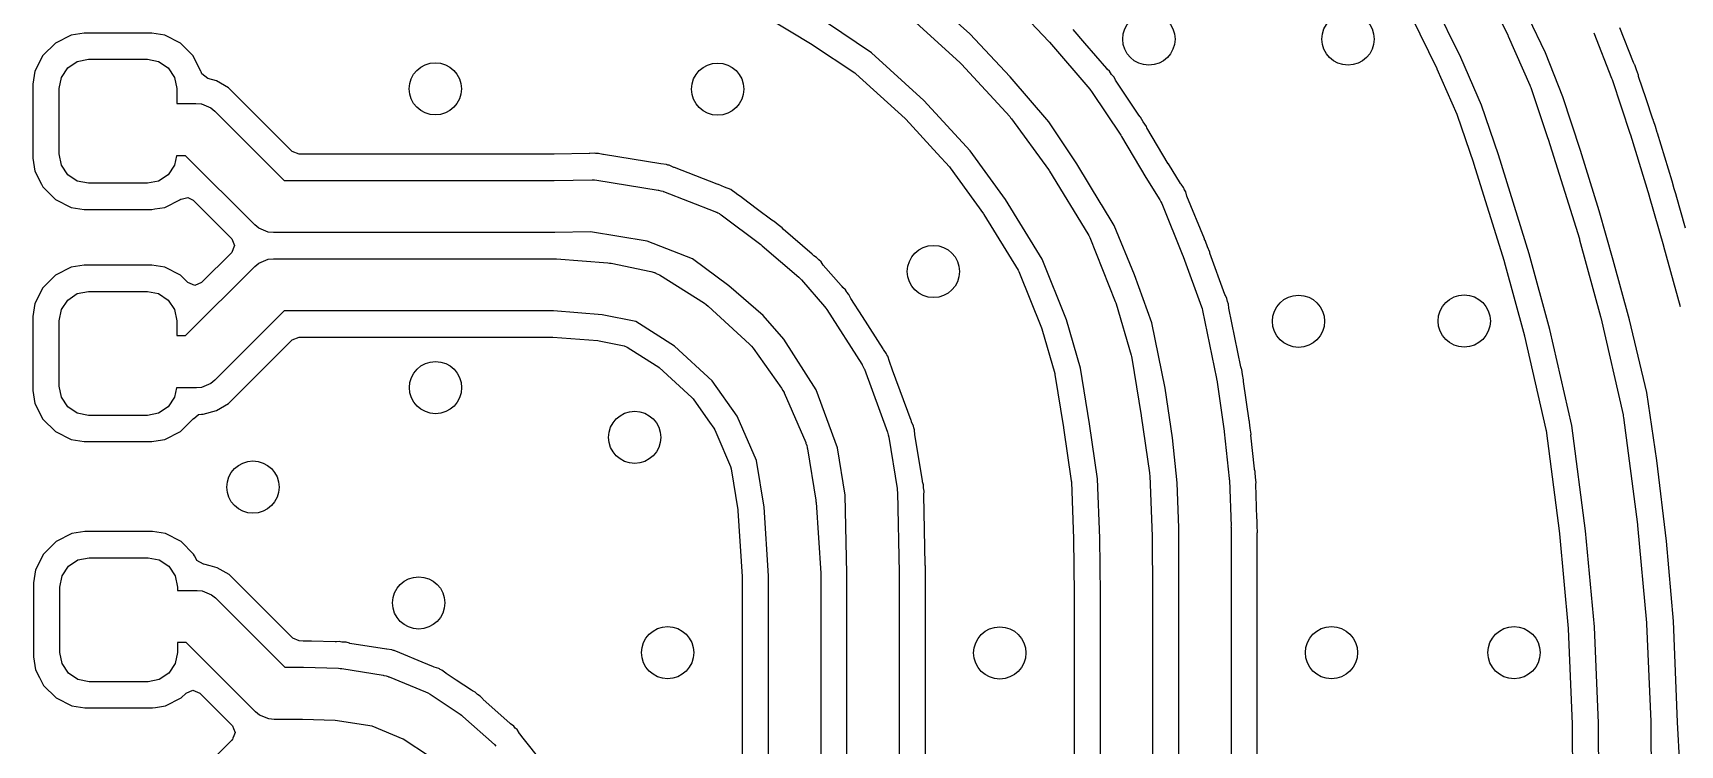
# Model space of a CAD drawing. Extents: x 2.36 to 5.14, y -5.39 to -2.61.
# Drawn here: x 2.8837 to 3.38, y -3.6278 to -3.4131 of the extents above; entities that cross this region are included whole.
import ezdxf

# ---------------------------------------------------------------- set-up
doc = ezdxf.new("R2010")
doc.units = 0
doc.header["$MEASUREMENT"] = 0
doc.layers.add('BLACK', color=7, linetype='CONTINUOUS')

msp = doc.modelspace()

# ---------------------------------------------------------------- linework, layer by layer
at = {"layer": 'BLACK', "linetype": 'CONTINUOUS'}
for p, q in [((3.31977, -3.39683), (3.32807, -3.41373)), ((3.166, -3.41334), (3.15157, -3.40045)), ((3.17724, -3.40231), (3.18974, -3.41561)), ((3.31386, -3.42052), (3.30573, -3.40398)), ((3.10435, -3.40798), (3.11846, -3.41656)), ((3.1465, -3.40697), (3.163, -3.42197)), ((3.29901, -3.40819), (3.30667, -3.42379)), ((3.33938, -3.41904), (3.33431, -3.40842)), ((2.89521, -3.41373), (2.89048, -3.41614)), ((2.89914, -3.41311), (2.89521, -3.41373)), ((2.89521, -3.41373), (2.89521, -3.41373)), ((2.91949, -3.41311), (2.89914, -3.41311)), ((2.89914, -3.41311), (2.89914, -3.41311)), ((2.92341, -3.41373), (2.91949, -3.41311)), ((2.91949, -3.41311), (2.91949, -3.41311)), ((2.92814, -3.41614), (2.92341, -3.41373)), ((2.92341, -3.41373), (2.92341, -3.41373)), ((3.13634, -3.41902), (3.12276, -3.40994)), ((3.17814, -3.42626), (3.166, -3.41334)), ((3.2006, -3.41614), (3.19708, -3.41203)), ((3.32807, -3.41373), (3.32813, -3.41389)), ((3.32813, -3.41389), (3.32821, -3.41403)), ((3.32821, -3.41403), (3.33471, -3.42883)), ((3.35393, -3.41301), (3.35933, -3.42671)), ((3.36595, -3.422), (3.36183, -3.41153)), ((2.89048, -3.41614), (2.88673, -3.41989)), ((2.93189, -3.41989), (2.92814, -3.41614)), ((2.92814, -3.41614), (2.92814, -3.41614)), ((3.11846, -3.41656), (3.11857, -3.41663)), ((3.11857, -3.41663), (3.13128, -3.42513)), ((3.15214, -3.43339), (3.13634, -3.41902)), ((3.18974, -3.41561), (3.18985, -3.41575)), ((3.18985, -3.41575), (3.18998, -3.41587)), ((3.18998, -3.41587), (3.20208, -3.42997)), ((3.20721, -3.42383), (3.2006, -3.41614)), ((3.3446, -3.43229), (3.33938, -3.41904)), ((2.88673, -3.41989), (2.88432, -3.42462)), ((2.89227, -3.42647), (2.89419, -3.42359)), ((2.89419, -3.42359), (2.89706, -3.42167)), ((2.89706, -3.42167), (2.90045, -3.421)), ((2.90045, -3.421), (2.91817, -3.421)), ((2.91817, -3.421), (2.92156, -3.42167)), ((2.92156, -3.42167), (2.92443, -3.42359)), ((2.92443, -3.42359), (2.92635, -3.42647)), ((2.9343, -3.42462), (2.93189, -3.41989)), ((3.163, -3.42197), (3.16324, -3.42224)), ((3.16324, -3.42224), (3.1635, -3.42248)), ((3.1635, -3.42248), (3.178, -3.43828)), ((3.2075, -3.42412), (3.20721, -3.42383)), ((3.20806, -3.42462), (3.2075, -3.42412)), ((3.30667, -3.42379), (3.30672, -3.4239)), ((3.30672, -3.4239), (3.31273, -3.43759)), ((3.32015, -3.43485), (3.31386, -3.42052)), ((3.36623, -3.42254), (3.36595, -3.422)), ((3.3663, -3.42264), (3.36623, -3.42254)), ((3.36682, -3.42421), (3.3663, -3.42264)), ((2.88432, -3.42462), (2.8837, -3.42854)), ((2.8837, -3.42854), (2.8837, -3.45086)), ((2.88432, -3.42462), (2.88432, -3.42462)), ((2.8916, -3.42986), (2.89227, -3.42647)), ((2.92635, -3.42647), (2.92703, -3.42986)), ((2.93437, -3.42483), (2.9343, -3.42462)), ((2.9343, -3.42462), (2.9343, -3.42462)), ((2.93441, -3.42482), (2.93437, -3.42483)), ((2.93463, -3.42544), (2.93441, -3.42482)), ((2.9364, -3.4268), (2.93463, -3.42544)), ((2.93904, -3.42751), (2.9364, -3.4268)), ((2.94263, -3.42958), (2.93904, -3.42751)), ((2.93904, -3.42751), (2.93904, -3.42751)), ((3.13128, -3.42513), (3.13162, -3.4254)), ((3.13162, -3.4254), (3.14647, -3.4389)), ((3.18981, -3.43987), (3.17814, -3.42626)), ((3.20807, -3.42463), (3.20806, -3.42462)), ((3.20869, -3.42556), (3.20807, -3.42463)), ((3.20942, -3.42641), (3.20869, -3.42556)), ((3.20984, -3.42728), (3.20942, -3.42641)), ((3.21692, -3.4379), (3.20984, -3.42728)), ((3.33471, -3.42883), (3.33482, -3.42916)), ((3.35933, -3.42671), (3.35938, -3.42692)), ((3.35938, -3.42692), (3.35947, -3.42711)), ((3.35947, -3.42711), (3.36497, -3.44361)), ((3.36743, -3.42575), (3.36682, -3.42421)), ((3.36748, -3.42618), (3.36743, -3.42575)), ((3.36973, -3.43291), (3.36748, -3.42618)), ((2.8916, -3.44954), (2.8916, -3.42986)), ((2.92703, -3.42986), (2.92703, -3.43433)), ((2.95287, -3.43982), (2.94263, -3.42958)), ((2.94263, -3.42958), (2.94263, -3.42958)), ((2.94263, -3.42958), (2.94263, -3.42958)), ((3.16609, -3.44859), (3.15214, -3.43339)), ((3.20208, -3.42997), (3.20235, -3.43036)), ((3.20235, -3.43036), (3.20265, -3.43073)), ((3.20265, -3.43073), (3.21145, -3.44393)), ((3.33482, -3.42916), (3.33496, -3.42948)), ((3.33496, -3.42948), (3.34016, -3.44488)), ((3.35, -3.44849), (3.3446, -3.43229)), ((3.37176, -3.43902), (3.36973, -3.43291)), ((2.92703, -3.43433), (2.9328, -3.43433)), ((2.9328, -3.43433), (2.93434, -3.43448)), ((2.93434, -3.43448), (2.93449, -3.43448)), ((2.93449, -3.43448), (2.93732, -3.43565)), ((2.93732, -3.43565), (2.93852, -3.43663)), ((2.93852, -3.43663), (2.9594, -3.45751)), ((3.14647, -3.4389), (3.14665, -3.43908)), ((3.178, -3.43828), (3.17827, -3.43864)), ((3.17827, -3.43864), (3.17857, -3.43898)), ((3.17857, -3.43898), (3.18967, -3.45428)), ((3.21731, -3.43837), (3.21692, -3.4379)), ((3.21738, -3.43844), (3.21731, -3.43837)), ((3.21824, -3.43988), (3.21738, -3.43844)), ((3.31273, -3.43759), (3.31282, -3.43783)), ((3.31282, -3.43783), (3.31769, -3.45224)), ((3.32521, -3.44983), (3.32015, -3.43485)), ((3.37191, -3.43934), (3.37176, -3.43902)), ((2.96182, -3.44877), (2.95287, -3.43982)), ((3.14665, -3.43908), (3.15612, -3.4494)), ((3.19824, -3.4525), (3.18981, -3.43987)), ((3.21145, -3.44393), (3.21154, -3.44411)), ((3.21917, -3.44128), (3.21824, -3.43988)), ((3.2193, -3.44166), (3.21917, -3.44128)), ((3.22577, -3.4525), (3.2193, -3.44166)), ((3.36497, -3.44361), (3.36499, -3.44371)), ((3.36499, -3.44371), (3.36503, -3.44381)), ((3.36503, -3.44381), (3.37063, -3.46221)), ((3.3719, -3.43935), (3.37191, -3.43934)), ((3.37198, -3.43952), (3.3719, -3.43935)), ((3.37252, -3.44131), (3.37198, -3.43952)), ((3.37198, -3.43952), (3.37198, -3.43952)), ((3.37311, -3.44308), (3.37252, -3.44131)), ((3.37313, -3.44329), (3.37311, -3.44308)), ((3.37753, -3.45775), (3.37313, -3.44329)), ((2.96388, -3.44962), (2.96182, -3.44877)), ((3.17674, -3.46327), (3.16609, -3.44859)), ((3.21154, -3.44411), (3.21166, -3.44426)), ((3.21166, -3.44426), (3.21903, -3.45661)), ((3.34016, -3.44488), (3.34018, -3.44497)), ((3.34018, -3.44497), (3.34022, -3.44505)), ((3.34022, -3.44505), (3.34962, -3.47515)), ((3.35555, -3.46674), (3.35, -3.44849)), ((2.8837, -3.45086), (2.88432, -3.45478)), ((2.89227, -3.45293), (2.8916, -3.44954)), ((2.89419, -3.45581), (2.89227, -3.45293)), ((2.92635, -3.45293), (2.92443, -3.45581)), ((2.92692, -3.45007), (2.92635, -3.45293)), ((2.92969, -3.45007), (2.92692, -3.45007)), ((2.95057, -3.47096), (2.92969, -3.45007)), ((3.04065, -3.44962), (2.96388, -3.44962)), ((3.04069, -3.44962), (3.04065, -3.44962)), ((3.05125, -3.44945), (3.04069, -3.44962)), ((3.0515, -3.44943), (3.05125, -3.44945)), ((3.05277, -3.4493), (3.0515, -3.44943)), ((3.05319, -3.44937), (3.05277, -3.4493)), ((3.05277, -3.4493), (3.05277, -3.4493)), ((3.0537, -3.44941), (3.05319, -3.44937)), ((3.05412, -3.4494), (3.0537, -3.44941)), ((3.05536, -3.44971), (3.05412, -3.4494)), ((3.0556, -3.44976), (3.05536, -3.44971)), ((3.07283, -3.45256), (3.0556, -3.44976)), ((3.07291, -3.45257), (3.07283, -3.45256)), ((3.07283, -3.45256), (3.07283, -3.45256)), ((3.07456, -3.45275), (3.07291, -3.45257)), ((3.07495, -3.4529), (3.07456, -3.45275)), ((3.07525, -3.45295), (3.07495, -3.4529)), ((3.07537, -3.45297), (3.07525, -3.45295)), ((3.07525, -3.45295), (3.07525, -3.45295)), ((3.07681, -3.45362), (3.07537, -3.45297)), ((3.07537, -3.45297), (3.07537, -3.45297)), ((3.07696, -3.45368), (3.07681, -3.45362)), ((3.08989, -3.45868), (3.07696, -3.45368)), ((3.15612, -3.4494), (3.15986, -3.45347)), ((3.15986, -3.45347), (3.16007, -3.45373)), ((3.16007, -3.45373), (3.17011, -3.46756)), ((3.20554, -3.46474), (3.19824, -3.4525)), ((3.22579, -3.45253), (3.22577, -3.4525)), ((3.22945, -3.45845), (3.22579, -3.45253)), ((3.31769, -3.45224), (3.31771, -3.45231)), ((3.31771, -3.45231), (3.32695, -3.48188)), ((3.33454, -3.47971), (3.32521, -3.44983)), ((2.88432, -3.45478), (2.88432, -3.45478)), ((2.88432, -3.45478), (2.88631, -3.45868)), ((2.88631, -3.45868), (2.88673, -3.45951)), ((2.89706, -3.45773), (2.89419, -3.45581)), ((2.90045, -3.4584), (2.89706, -3.45773)), ((2.91817, -3.4584), (2.90045, -3.4584)), ((2.92156, -3.45773), (2.91817, -3.4584)), ((2.92443, -3.45581), (2.92156, -3.45773)), ((2.9594, -3.45751), (3.04074, -3.45751)), ((3.04074, -3.45751), (3.05217, -3.45733)), ((3.05217, -3.45733), (3.05287, -3.45738)), ((3.05287, -3.45738), (3.05356, -3.45743)), ((3.05356, -3.45743), (3.07206, -3.46043)), ((3.09015, -3.45878), (3.08989, -3.45868)), ((3.09025, -3.45879), (3.09015, -3.45878)), ((3.09208, -3.45953), (3.09025, -3.45879)), ((3.18967, -3.45428), (3.18983, -3.45454)), ((3.18983, -3.45454), (3.19002, -3.45479)), ((3.19002, -3.45479), (3.20152, -3.47359)), ((3.21903, -3.45661), (3.2232, -3.46336)), ((3.2296, -3.45868), (3.22945, -3.45845)), ((3.23032, -3.45963), (3.2296, -3.45868)), ((3.37764, -3.45807), (3.37753, -3.45775)), ((3.37767, -3.45813), (3.37764, -3.45807)), ((3.37822, -3.46002), (3.37767, -3.45813)), ((3.37767, -3.45813), (3.37767, -3.45813)), ((2.88673, -3.45951), (2.89048, -3.46326)), ((2.89048, -3.46326), (2.89521, -3.46567)), ((2.92341, -3.46567), (2.92814, -3.46326)), ((2.92814, -3.46326), (2.9282, -3.46322)), ((2.92814, -3.46326), (2.92814, -3.46326)), ((2.9282, -3.46322), (2.92824, -3.46321)), ((2.92824, -3.46321), (2.92834, -3.46316)), ((2.92834, -3.46316), (2.92836, -3.46318)), ((2.92836, -3.46318), (2.93036, -3.4627)), ((2.93036, -3.4627), (2.93197, -3.46352)), ((2.93197, -3.46352), (2.94342, -3.47497)), ((3.07206, -3.46043), (3.07212, -3.46044)), ((3.07212, -3.46044), (3.07216, -3.46044)), ((3.07216, -3.46044), (3.07285, -3.46064)), ((3.07285, -3.46064), (3.07355, -3.46082)), ((3.07355, -3.46082), (3.07358, -3.46084)), ((3.07358, -3.46084), (3.07364, -3.46086)), ((3.07364, -3.46086), (3.08914, -3.46686)), ((3.0921, -3.45954), (3.09208, -3.45953)), ((3.09393, -3.46024), (3.0921, -3.45954)), ((3.0921, -3.45954), (3.0921, -3.45954)), ((3.09396, -3.46026), (3.09393, -3.46024)), ((3.09397, -3.46027), (3.09396, -3.46026)), ((3.094, -3.46028), (3.09397, -3.46027)), ((3.09403, -3.4603), (3.094, -3.46028)), ((3.09406, -3.46032), (3.09403, -3.4603)), ((3.09407, -3.46032), (3.09406, -3.46032)), ((3.0941, -3.46034), (3.09407, -3.46032)), ((3.09561, -3.46148), (3.0941, -3.46034)), ((3.09568, -3.46153), (3.09561, -3.46148)), ((3.09728, -3.46269), (3.09568, -3.46153)), ((3.09734, -3.46277), (3.09728, -3.46269)), ((3.10204, -3.46629), (3.09734, -3.46277)), ((3.18773, -3.48124), (3.17674, -3.46327)), ((3.2232, -3.46336), (3.22349, -3.46395)), ((3.23051, -3.46011), (3.23032, -3.45963)), ((3.23032, -3.45963), (3.23032, -3.45963)), ((3.2306, -3.46032), (3.23051, -3.46011)), ((3.23061, -3.46033), (3.2306, -3.46032)), ((3.23101, -3.46098), (3.23061, -3.46033)), ((3.23139, -3.46225), (3.23101, -3.46098)), ((3.23664, -3.47514), (3.23139, -3.46225)), ((3.37063, -3.46221), (3.37064, -3.46226)), ((3.37064, -3.46226), (3.37067, -3.46232)), ((3.37067, -3.46232), (3.37497, -3.47722)), ((3.37879, -3.46189), (3.37822, -3.46002)), ((3.37879, -3.46201), (3.37879, -3.46189)), ((3.38164, -3.47188), (3.37879, -3.46201)), ((2.89521, -3.46567), (2.89914, -3.46629)), ((2.89914, -3.46629), (2.89914, -3.46629)), ((2.89914, -3.46629), (2.91949, -3.46629)), ((2.91949, -3.46629), (2.92047, -3.46614)), ((2.92047, -3.46614), (2.92341, -3.46567)), ((3.08914, -3.46686), (3.08954, -3.46706)), ((3.08954, -3.46706), (3.0897, -3.4671)), ((3.0897, -3.4671), (3.0901, -3.46734)), ((3.0901, -3.46734), (3.09052, -3.46755)), ((3.09052, -3.46755), (3.09064, -3.46767)), ((3.09064, -3.46767), (3.09102, -3.4679)), ((3.09102, -3.4679), (3.10302, -3.4769)), ((3.10631, -3.4695), (3.10204, -3.46629)), ((3.17011, -3.46756), (3.17023, -3.46776)), ((3.17023, -3.46776), (3.18052, -3.48458)), ((3.20557, -3.46478), (3.20554, -3.46474)), ((3.2056, -3.46484), (3.20557, -3.46478)), ((3.20946, -3.47108), (3.2056, -3.46484)), ((3.22349, -3.46395), (3.22379, -3.46453)), ((3.22379, -3.46453), (3.23019, -3.48023)), ((3.35982, -3.48153), (3.35555, -3.46674)), ((2.95176, -3.47194), (2.95057, -3.47096)), ((2.9546, -3.47311), (2.95176, -3.47194)), ((2.95614, -3.47326), (2.9546, -3.47311)), ((3.0408, -3.47326), (2.95614, -3.47326)), ((3.04086, -3.47326), (3.0408, -3.47326)), ((3.04093, -3.47326), (3.04086, -3.47326)), ((3.05173, -3.47308), (3.04093, -3.47326)), ((3.06873, -3.47584), (3.05173, -3.47308)), ((3.10679, -3.46979), (3.10631, -3.4695)), ((3.10704, -3.46991), (3.10679, -3.46979)), ((3.10819, -3.47091), (3.10704, -3.46991)), ((3.10942, -3.47183), (3.10819, -3.47091)), ((3.10976, -3.47226), (3.10942, -3.47183)), ((3.11846, -3.47978), (3.10976, -3.47226)), ((3.20152, -3.47359), (3.20181, -3.47419)), ((3.21555, -3.48603), (3.20946, -3.47108)), ((2.94342, -3.47497), (2.94342, -3.47497)), ((2.94342, -3.47497), (2.94359, -3.47514)), ((2.94359, -3.47514), (2.944, -3.47614)), ((2.94403, -3.47821), (2.94359, -3.47926)), ((2.944, -3.47614), (2.94444, -3.4772)), ((2.94444, -3.4772), (2.94403, -3.47821)), ((2.94444, -3.4772), (2.94444, -3.4772)), ((2.94444, -3.4772), (2.94444, -3.4772)), ((3.08244, -3.48115), (3.06873, -3.47584)), ((3.10302, -3.4769), (3.10322, -3.47708)), ((3.10322, -3.47708), (3.10345, -3.47724)), ((3.10345, -3.47724), (3.11445, -3.48674)), ((3.20181, -3.47419), (3.20211, -3.47478)), ((3.20211, -3.47478), (3.20981, -3.49408)), ((3.23671, -3.4753), (3.23664, -3.47514)), ((3.23694, -3.47572), (3.23671, -3.4753)), ((3.23701, -3.47585), (3.23694, -3.47572)), ((3.23761, -3.47752), (3.23701, -3.47585)), ((3.23701, -3.47585), (3.23701, -3.47585)), ((3.23828, -3.47917), (3.23761, -3.47752)), ((3.34962, -3.47515), (3.34965, -3.47529)), ((3.34965, -3.47529), (3.3497, -3.47543)), ((3.3497, -3.47543), (3.356, -3.49853)), ((3.37497, -3.47722), (3.37497, -3.47727)), ((3.37497, -3.47727), (3.37499, -3.47731)), ((3.37499, -3.47731), (3.37999, -3.49551)), ((2.89914, -3.48311), (2.89521, -3.48373)), ((2.91949, -3.48311), (2.89914, -3.48311)), ((2.89914, -3.48311), (2.89914, -3.48311)), ((2.92341, -3.48373), (2.91949, -3.48311)), ((2.91949, -3.48311), (2.91949, -3.48311)), ((2.92969, -3.50433), (2.95057, -3.48344)), ((2.94352, -3.47933), (2.93449, -3.48836)), ((2.94359, -3.47926), (2.94352, -3.47933)), ((2.95057, -3.48344), (2.95176, -3.48246)), ((2.95176, -3.48246), (2.9546, -3.48129)), ((2.9546, -3.48129), (2.95614, -3.48114)), ((2.95614, -3.48114), (3.0408, -3.48114)), ((3.0408, -3.48114), (3.0411, -3.48117)), ((3.0411, -3.48117), (3.0414, -3.48116)), ((3.0414, -3.48116), (3.0569, -3.48235)), ((3.0569, -3.48235), (3.0574, -3.48244)), ((3.0574, -3.48244), (3.05791, -3.48249)), ((3.05791, -3.48249), (3.06991, -3.48499)), ((3.09336, -3.48934), (3.08244, -3.48115)), ((3.11874, -3.48002), (3.11846, -3.47978)), ((3.11902, -3.48024), (3.11874, -3.48002)), ((3.1198, -3.48075), (3.11902, -3.48024)), ((3.12044, -3.48149), (3.1198, -3.48075)), ((3.12118, -3.48212), (3.12044, -3.48149)), ((3.1218, -3.48304), (3.12118, -3.48212)), ((3.12722, -3.48924), (3.1218, -3.48304)), ((3.19505, -3.49957), (3.18773, -3.48124)), ((3.23019, -3.48023), (3.23023, -3.48037)), ((3.23023, -3.48037), (3.2303, -3.48051)), ((3.2303, -3.48051), (3.2358, -3.49561)), ((3.23832, -3.47947), (3.23828, -3.47917)), ((3.24285, -3.4919), (3.23832, -3.47947)), ((3.32695, -3.48188), (3.32698, -3.48198)), ((3.32698, -3.48198), (3.33308, -3.50437)), ((3.34076, -3.50251), (3.33454, -3.47971)), ((3.36477, -3.49955), (3.35982, -3.48153)), ((2.89048, -3.48614), (2.88673, -3.48989)), ((2.89521, -3.48373), (2.89048, -3.48614)), ((2.89521, -3.48373), (2.89521, -3.48373)), ((2.92814, -3.48614), (2.92341, -3.48373)), ((2.92341, -3.48373), (2.92341, -3.48373)), ((2.92934, -3.48734), (2.92814, -3.48614)), ((2.92814, -3.48614), (2.92814, -3.48614)), ((2.93037, -3.48836), (2.92934, -3.48734)), ((2.93243, -3.48922), (2.93037, -3.48836)), ((2.93449, -3.48836), (2.93243, -3.48922)), ((3.06991, -3.48499), (3.07095, -3.48532)), ((3.07095, -3.48532), (3.07111, -3.48535)), ((3.07111, -3.48535), (3.07124, -3.48541)), ((3.07124, -3.48541), (3.07138, -3.48545)), ((3.07138, -3.48545), (3.07152, -3.48555)), ((3.07152, -3.48555), (3.0725, -3.48604)), ((3.0725, -3.48604), (3.086, -3.49454)), ((3.11445, -3.48674), (3.11483, -3.48714)), ((3.11483, -3.48714), (3.11523, -3.48751)), ((3.11523, -3.48751), (3.12223, -3.49551)), ((3.18052, -3.48458), (3.18074, -3.48502)), ((3.18074, -3.48502), (3.18752, -3.50202)), ((3.2208, -3.50045), (3.21555, -3.48603)), ((2.88673, -3.48989), (2.88432, -3.49462)), ((2.89227, -3.49647), (2.89419, -3.49359)), ((2.89419, -3.49359), (2.89706, -3.49167)), ((2.89706, -3.49167), (2.90045, -3.491)), ((2.90045, -3.491), (2.91817, -3.491)), ((2.91817, -3.491), (2.92156, -3.49167)), ((2.92156, -3.49167), (2.92443, -3.49359)), ((2.92443, -3.49359), (2.92635, -3.49647)), ((3.10374, -3.4983), (3.09336, -3.48934)), ((3.12749, -3.48954), (3.12722, -3.48924)), ((3.12771, -3.48977), (3.12749, -3.48954)), ((3.12849, -3.49048), (3.12771, -3.48977)), ((3.12884, -3.49103), (3.12849, -3.49048)), ((3.12849, -3.49048), (3.12849, -3.49048)), ((3.12896, -3.49122), (3.12884, -3.49103)), ((3.12953, -3.49188), (3.12896, -3.49122)), ((3.13007, -3.49296), (3.12953, -3.49188)), ((3.13015, -3.4931), (3.13007, -3.49296)), ((3.13361, -3.49854), (3.13015, -3.4931)), ((3.24298, -3.4922), (3.24285, -3.4919)), ((3.24343, -3.4931), (3.24298, -3.4922)), ((3.24361, -3.494), (3.24343, -3.4931)), ((3.24343, -3.4931), (3.24343, -3.4931)), ((3.24343, -3.4931), (3.24343, -3.4931)), ((2.88432, -3.49462), (2.8837, -3.49854)), ((2.8837, -3.49854), (2.8837, -3.52086)), ((2.88432, -3.49462), (2.88432, -3.49462)), ((2.8916, -3.49986), (2.89227, -3.49647)), ((2.92635, -3.49647), (2.92703, -3.49986)), ((2.9594, -3.49689), (2.93852, -3.51777)), ((3.0405, -3.49689), (2.9594, -3.49689)), ((3.05519, -3.49801), (3.0405, -3.49689)), ((3.06531, -3.50012), (3.05519, -3.49801)), ((3.086, -3.49454), (3.08656, -3.49498)), ((3.08656, -3.49498), (3.08713, -3.49541)), ((3.08713, -3.49541), (3.09963, -3.50691)), ((3.10998, -3.50543), (3.10374, -3.4983)), ((3.12223, -3.49551), (3.12257, -3.496)), ((3.12257, -3.496), (3.12294, -3.49647)), ((3.12294, -3.49647), (3.13344, -3.51297)), ((3.13986, -3.50836), (3.13361, -3.49854)), ((3.20981, -3.49408), (3.20992, -3.49444)), ((3.20992, -3.49444), (3.21006, -3.49479)), ((3.21006, -3.49479), (3.21456, -3.51019)), ((3.2358, -3.49561), (3.23594, -3.49617)), ((3.23594, -3.49617), (3.23611, -3.49672)), ((3.23611, -3.49672), (3.24031, -3.51722)), ((3.24393, -3.49485), (3.24361, -3.494)), ((3.24403, -3.49602), (3.24393, -3.49485)), ((3.24767, -3.51378), (3.24403, -3.49602)), ((3.356, -3.49853), (3.35602, -3.49869)), ((2.8916, -3.51954), (2.8916, -3.49986)), ((2.92703, -3.49986), (2.92703, -3.50433)), ((3.077, -3.50748), (3.06531, -3.50012)), ((3.18752, -3.50202), (3.18762, -3.50228)), ((3.18762, -3.50228), (3.19154, -3.51571)), ((3.19931, -3.51414), (3.19505, -3.49957)), ((3.22484, -3.52015), (3.2208, -3.50045)), ((3.34734, -3.53139), (3.34076, -3.50251)), ((3.35602, -3.49869), (3.35608, -3.49885)), ((3.35608, -3.49885), (3.36278, -3.52825)), ((3.36996, -3.52149), (3.36477, -3.49955)), ((2.92703, -3.50433), (2.92969, -3.50433)), ((2.94263, -3.52482), (2.96182, -3.50563)), ((2.96182, -3.50563), (2.96388, -3.50478)), ((2.96388, -3.50478), (3.04008, -3.50478)), ((3.04008, -3.50478), (3.04031, -3.50479)), ((3.04031, -3.50479), (3.05389, -3.50583)), ((3.05389, -3.50583), (3.05426, -3.50588)), ((3.05426, -3.50588), (3.06179, -3.50745)), ((3.06179, -3.50745), (3.06275, -3.50784)), ((3.06275, -3.50784), (3.07149, -3.51334)), ((3.08836, -3.51793), (3.077, -3.50748)), ((3.09963, -3.50691), (3.09968, -3.50696)), ((3.09968, -3.50696), (3.09971, -3.50698)), ((3.09971, -3.50698), (3.10018, -3.50752)), ((3.10018, -3.50752), (3.10066, -3.50806)), ((3.10066, -3.50806), (3.10067, -3.50809)), ((3.10067, -3.50809), (3.10073, -3.50815)), ((3.10073, -3.50815), (3.10923, -3.52015)), ((3.1197, -3.52071), (3.10998, -3.50543)), ((3.13994, -3.50847), (3.13986, -3.50836)), ((3.14088, -3.5098), (3.13994, -3.50847)), ((3.33308, -3.50437), (3.33311, -3.50449)), ((3.33311, -3.50449), (3.33953, -3.53264)), ((3.07149, -3.51334), (3.07196, -3.51364)), ((3.13344, -3.51297), (3.13349, -3.51306)), ((3.13349, -3.51306), (3.13352, -3.51309)), ((3.13352, -3.51309), (3.13382, -3.51372)), ((3.1409, -3.50987), (3.14088, -3.5098)), ((3.14101, -3.51016), (3.1409, -3.50987)), ((3.14122, -3.51049), (3.14101, -3.51016)), ((3.14173, -3.5121), (3.14122, -3.51049)), ((3.14175, -3.51217), (3.14173, -3.5121)), ((3.1427, -3.51476), (3.14175, -3.51217)), ((3.21456, -3.51019), (3.21465, -3.51067)), ((3.21465, -3.51067), (3.21477, -3.51114)), ((3.21477, -3.51114), (3.21757, -3.52844)), ((2.93852, -3.51777), (2.93732, -3.51875)), ((3.07196, -3.51364), (3.07238, -3.51396)), ((3.07238, -3.51396), (3.08217, -3.52297)), ((3.0959, -3.52858), (3.08836, -3.51793)), ((3.13382, -3.51372), (3.13414, -3.51435)), ((3.13414, -3.51435), (3.13415, -3.51439)), ((3.13415, -3.51439), (3.13419, -3.51448)), ((3.13419, -3.51448), (3.14119, -3.53348)), ((3.14827, -3.52987), (3.1427, -3.51476)), ((3.19154, -3.51571), (3.19162, -3.51606)), ((3.19162, -3.51606), (3.19421, -3.53208)), ((3.20202, -3.5309), (3.19931, -3.51414)), ((3.24031, -3.51722), (3.24034, -3.51746)), ((3.24034, -3.51746), (3.24039, -3.51769)), ((3.24039, -3.51769), (3.24259, -3.53309)), ((3.24784, -3.51434), (3.24767, -3.51378)), ((3.24792, -3.51452), (3.24784, -3.51434)), ((3.24814, -3.5161), (3.24792, -3.51452)), ((3.24846, -3.51767), (3.24814, -3.5161)), ((3.24843, -3.51815), (3.24846, -3.51767)), ((3.25011, -3.52987), (3.24843, -3.51815)), ((2.8837, -3.52086), (2.88432, -3.52478)), ((2.89227, -3.52293), (2.8916, -3.51954)), ((2.89419, -3.52581), (2.89227, -3.52293)), ((2.92635, -3.52293), (2.92443, -3.52581)), ((2.92692, -3.52007), (2.92635, -3.52293)), ((2.93295, -3.52007), (2.92692, -3.52007)), ((2.93449, -3.51992), (2.93295, -3.52007)), ((2.93732, -3.51875), (2.93449, -3.51992)), ((3.08217, -3.52297), (3.08258, -3.52343)), ((3.10923, -3.52015), (3.10925, -3.5202)), ((3.10925, -3.5202), (3.10928, -3.52022)), ((3.10928, -3.52022), (3.10963, -3.52086)), ((3.10963, -3.52086), (3.10999, -3.52149)), ((3.10999, -3.52149), (3.11, -3.52152)), ((3.11, -3.52152), (3.11002, -3.52157)), ((3.11002, -3.52157), (3.11652, -3.53657)), ((3.12615, -3.53821), (3.1197, -3.52071)), ((3.22699, -3.53518), (3.22484, -3.52015)), ((3.37299, -3.54194), (3.36996, -3.52149)), ((2.88432, -3.52478), (2.88432, -3.52478)), ((2.88432, -3.52478), (2.88673, -3.52951)), ((2.89706, -3.52773), (2.89419, -3.52581)), ((2.90045, -3.5284), (2.89706, -3.52773)), ((2.92156, -3.52773), (2.91817, -3.5284)), ((2.92443, -3.52581), (2.92156, -3.52773)), ((2.93209, -3.52937), (2.93356, -3.52811)), ((2.93356, -3.52811), (2.93446, -3.52797)), ((2.93446, -3.52797), (2.93503, -3.52797)), ((2.93503, -3.52797), (2.93904, -3.52689)), ((2.93503, -3.52797), (2.93503, -3.52797)), ((2.93904, -3.52689), (2.94263, -3.52482)), ((3.08258, -3.52343), (3.08629, -3.52867)), ((3.36278, -3.52825), (3.36282, -3.52862)), ((2.88673, -3.52951), (2.89048, -3.53326)), ((2.89048, -3.53326), (2.89521, -3.53567)), ((2.91817, -3.5284), (2.90045, -3.5284)), ((2.92341, -3.53567), (2.92814, -3.53326)), ((2.92814, -3.53326), (2.93189, -3.52951)), ((2.93189, -3.52951), (2.93203, -3.52933)), ((2.93189, -3.52951), (2.93189, -3.52951)), ((2.93189, -3.52951), (2.93189, -3.52951)), ((2.93203, -3.52933), (2.93209, -3.52937)), ((3.08629, -3.52867), (3.08755, -3.53046)), ((3.08755, -3.53046), (3.08881, -3.53223)), ((3.08881, -3.53223), (3.08911, -3.53275)), ((3.08911, -3.53275), (3.08971, -3.53415)), ((3.10168, -3.54193), (3.0959, -3.52858)), ((3.14837, -3.53015), (3.14827, -3.52987)), ((3.14845, -3.53033), (3.14837, -3.53015)), ((3.14904, -3.53164), (3.14845, -3.53033)), ((3.14912, -3.53218), (3.14904, -3.53164)), ((3.14931, -3.5327), (3.14912, -3.53218)), ((3.14945, -3.53422), (3.14931, -3.5327)), ((3.19421, -3.53208), (3.19422, -3.53212)), ((3.19422, -3.53212), (3.19655, -3.54809)), ((3.20445, -3.54752), (3.20202, -3.5309)), ((3.21757, -3.52844), (3.21758, -3.5285)), ((3.21758, -3.5285), (3.21759, -3.52856)), ((3.21759, -3.52856), (3.22009, -3.54566)), ((3.24259, -3.53309), (3.2426, -3.53323)), ((3.2426, -3.53323), (3.24263, -3.53336)), ((3.25021, -3.53027), (3.25011, -3.52987)), ((3.25026, -3.53046), (3.25021, -3.53027)), ((3.25021, -3.53027), (3.25021, -3.53027)), ((3.25045, -3.53225), (3.25026, -3.53046)), ((3.25026, -3.53046), (3.25026, -3.53046)), ((3.2507, -3.53403), (3.25045, -3.53225)), ((3.33953, -3.53264), (3.33958, -3.53291)), ((3.33958, -3.53291), (3.34362, -3.56399)), ((3.35147, -3.56317), (3.34734, -3.53139)), ((3.36282, -3.52862), (3.36291, -3.52898)), ((3.36291, -3.52898), (3.36711, -3.56128)), ((2.89521, -3.53567), (2.89914, -3.53629)), ((2.89914, -3.53629), (2.89914, -3.53629)), ((2.89914, -3.53629), (2.91949, -3.53629)), ((2.91949, -3.53629), (2.92145, -3.53598)), ((2.92145, -3.53598), (2.92341, -3.53567)), ((3.08971, -3.53415), (3.0939, -3.54382)), ((3.11652, -3.53657), (3.11661, -3.53685)), ((3.11661, -3.53685), (3.11668, -3.53695)), ((3.11668, -3.53695), (3.11682, -3.5375)), ((3.11682, -3.5375), (3.117, -3.53804)), ((3.117, -3.53804), (3.117, -3.53816)), ((3.117, -3.53816), (3.11707, -3.53845)), ((3.12844, -3.55241), (3.12615, -3.53821)), ((3.14119, -3.53348), (3.14138, -3.53422)), ((3.14138, -3.53422), (3.14157, -3.53495)), ((3.14157, -3.53495), (3.14407, -3.55045)), ((3.15168, -3.54805), (3.14945, -3.53422)), ((3.22844, -3.54876), (3.22699, -3.53518)), ((3.24263, -3.53336), (3.24413, -3.54736)), ((3.25067, -3.5343), (3.2507, -3.53403)), ((3.25176, -3.54452), (3.25067, -3.5343)), ((3.10397, -3.55608), (3.10168, -3.54193)), ((3.11707, -3.53845), (3.11957, -3.55395)), ((3.37587, -3.5663), (3.37299, -3.54194)), ((3.0939, -3.54382), (3.09411, -3.54452)), ((3.09411, -3.54452), (3.09609, -3.55684)), ((3.15176, -3.5484), (3.15168, -3.54805)), ((3.19655, -3.54809), (3.19658, -3.5484)), ((3.20513, -3.56539), (3.20445, -3.54752)), ((3.22009, -3.54566), (3.22011, -3.54608)), ((3.22011, -3.54608), (3.22017, -3.5465)), ((3.22017, -3.5465), (3.22087, -3.5649)), ((3.24413, -3.54736), (3.24413, -3.54764)), ((3.24413, -3.54764), (3.24417, -3.54792)), ((3.24417, -3.54792), (3.24467, -3.56182)), ((3.25179, -3.54474), (3.25176, -3.54452)), ((3.2519, -3.54528), (3.25179, -3.54474)), ((3.25198, -3.54556), (3.2519, -3.54528)), ((3.25204, -3.54708), (3.25198, -3.54556)), ((3.25198, -3.54556), (3.25198, -3.54556)), ((3.2522, -3.54858), (3.25204, -3.54708)), ((3.12894, -3.57608), (3.12844, -3.55241)), ((3.14407, -3.55045), (3.14411, -3.55099)), ((3.14411, -3.55099), (3.14417, -3.55153)), ((3.14417, -3.55153), (3.14468, -3.57583)), ((3.15202, -3.54929), (3.15176, -3.5484)), ((3.15204, -3.55027), (3.15202, -3.54929)), ((3.1522, -3.55124), (3.15204, -3.55027)), ((3.15208, -3.55234), (3.1522, -3.55124)), ((3.15253, -3.57341), (3.15208, -3.55234)), ((3.19658, -3.5484), (3.19723, -3.56555)), ((3.22893, -3.56225), (3.22844, -3.54876)), ((3.25211, -3.54914), (3.2522, -3.54858)), ((3.25248, -3.55941), (3.25211, -3.54914)), ((3.09609, -3.55684), (3.09612, -3.55711)), ((3.09612, -3.55711), (3.09742, -3.57692)), ((3.10531, -3.57676), (3.10397, -3.55608)), ((3.11957, -3.55395), (3.1196, -3.55432)), ((3.1196, -3.55432), (3.11966, -3.55469)), ((3.11966, -3.55469), (3.12105, -3.57599)), ((3.22894, -3.5749), (3.22893, -3.56225)), ((3.24467, -3.56182), (3.24466, -3.56196)), ((3.24466, -3.56196), (3.24467, -3.56209)), ((3.24467, -3.56209), (3.24469, -3.57489)), ((3.25254, -3.55982), (3.25248, -3.55941)), ((3.25257, -3.56001), (3.25254, -3.55982)), ((3.25254, -3.55982), (3.25254, -3.55982)), ((3.25257, -3.56181), (3.25257, -3.56001)), ((3.25257, -3.56001), (3.25257, -3.56001)), ((3.25263, -3.56361), (3.25257, -3.56181)), ((3.36711, -3.56128), (3.36711, -3.56143)), ((3.36711, -3.56143), (3.36714, -3.56158)), ((3.36714, -3.56158), (3.36984, -3.59088)), ((2.89068, -3.56644), (2.88693, -3.57019)), ((2.89541, -3.56403), (2.89068, -3.56644)), ((2.89934, -3.56341), (2.89541, -3.56403)), ((2.89541, -3.56403), (2.89541, -3.56403)), ((2.91969, -3.56341), (2.89934, -3.56341)), ((2.89934, -3.56341), (2.89934, -3.56341)), ((2.92361, -3.56403), (2.91969, -3.56341)), ((2.91969, -3.56341), (2.91969, -3.56341)), ((2.92834, -3.56644), (2.92361, -3.56403)), ((2.92361, -3.56403), (2.92361, -3.56403)), ((2.93209, -3.57019), (2.92834, -3.56644)), ((2.92834, -3.56644), (2.92834, -3.56644)), ((3.19723, -3.56555), (3.19724, -3.56563)), ((3.19724, -3.56563), (3.19742, -3.58227)), ((3.20531, -3.58224), (3.20513, -3.56539)), ((3.22087, -3.5649), (3.22086, -3.56501)), ((3.22086, -3.56501), (3.22087, -3.56511)), ((3.22087, -3.56511), (3.22106, -3.58211)), ((3.25257, -3.56388), (3.25263, -3.56361)), ((3.25258, -3.57262), (3.25257, -3.56388)), ((3.34362, -3.56399), (3.34363, -3.56409)), ((3.34363, -3.56409), (3.34626, -3.59259)), ((3.35414, -3.59213), (3.35147, -3.56317)), ((3.37794, -3.5904), (3.37587, -3.5663)), ((2.88693, -3.57019), (2.88452, -3.57492)), ((2.89439, -3.57389), (2.89726, -3.57197)), ((2.89726, -3.57197), (2.90065, -3.5713)), ((2.90065, -3.5713), (2.91837, -3.5713)), ((2.91837, -3.5713), (2.92176, -3.57197)), ((2.92176, -3.57197), (2.92463, -3.57389)), ((2.93238, -3.57076), (2.93209, -3.57019)), ((2.93283, -3.57164), (2.93238, -3.57076)), ((2.93312, -3.57209), (2.93283, -3.57164)), ((2.93505, -3.57321), (2.93312, -3.57209)), ((3.25258, -3.57265), (3.25258, -3.57262)), ((3.25258, -3.57282), (3.25258, -3.57265)), ((3.25258, -3.57491), (3.25258, -3.57282)), ((2.88452, -3.57492), (2.8839, -3.57884)), ((2.88452, -3.57492), (2.88452, -3.57492)), ((2.8918, -3.58016), (2.89247, -3.57677)), ((2.89247, -3.57677), (2.89439, -3.57389)), ((2.92463, -3.57389), (2.92655, -3.57677)), ((2.92655, -3.57677), (2.92723, -3.58016)), ((2.93523, -3.57323), (2.93505, -3.57321)), ((2.93709, -3.57373), (2.93523, -3.57323)), ((2.93523, -3.57323), (2.93523, -3.57323)), ((2.93523, -3.57323), (2.93523, -3.57323)), ((2.93924, -3.57431), (2.93709, -3.57373)), ((2.94283, -3.57638), (2.93924, -3.57431)), ((2.93924, -3.57431), (2.93924, -3.57431)), ((2.95296, -3.58651), (2.94283, -3.57638)), ((2.94283, -3.57638), (2.94283, -3.57638)), ((2.94283, -3.57638), (2.94283, -3.57638)), ((3.09742, -3.57692), (3.09742, -3.57711)), ((3.09742, -3.57711), (3.09742, -3.8303)), ((3.10531, -3.83042), (3.10531, -3.57676)), ((3.12105, -3.57599), (3.12104, -3.57624)), ((3.12104, -3.57624), (3.12106, -3.5765)), ((3.12106, -3.5765), (3.12106, -3.8305)), ((3.12894, -3.8345), (3.12894, -3.57608)), ((3.14468, -3.57583), (3.14468, -3.57592)), ((3.14468, -3.57592), (3.14469, -3.576)), ((3.14469, -3.576), (3.14469, -3.83409)), ((3.15257, -3.57373), (3.15253, -3.57341)), ((3.15258, -3.57392), (3.15255, -3.57373)), ((3.15255, -3.57373), (3.15257, -3.57373)), ((3.15258, -3.57583), (3.15258, -3.57392)), ((3.15262, -3.57774), (3.15258, -3.57583)), ((3.15258, -3.57791), (3.15262, -3.57774)), ((3.15258, -3.83352), (3.15258, -3.57791)), ((3.22894, -3.78), (3.22894, -3.5749)), ((3.24469, -3.57489), (3.24468, -3.5749)), ((3.24468, -3.5749), (3.24469, -3.5749)), ((3.24469, -3.5749), (3.24469, -3.77949)), ((3.25258, -3.57696), (3.25258, -3.57491)), ((3.25258, -3.57697), (3.25258, -3.57696)), ((3.25258, -3.77879), (3.25258, -3.57697)), ((2.8839, -3.57884), (2.8839, -3.60116)), ((2.8918, -3.59984), (2.8918, -3.58016)), ((2.92723, -3.58016), (2.92723, -3.58113)), ((2.92723, -3.58113), (2.93315, -3.58113)), ((2.93315, -3.58113), (2.93469, -3.58128)), ((2.93469, -3.58128), (2.93752, -3.58245)), ((2.93752, -3.58245), (2.93872, -3.58343)), ((3.19742, -3.58227), (3.19742, -3.5823)), ((3.19742, -3.5823), (3.19742, -3.77981)), ((3.20531, -3.77992), (3.20531, -3.58224)), ((3.22106, -3.58211), (3.22106, -3.58216)), ((3.22106, -3.58216), (3.22106, -3.5822)), ((3.22106, -3.5822), (3.22106, -3.78)), ((2.93872, -3.58343), (2.9596, -3.60431)), ((2.96198, -3.59553), (2.95296, -3.58651)), ((3.34626, -3.59259), (3.34627, -3.59273)), ((3.34627, -3.59273), (3.34749, -3.62133)), ((3.35538, -3.62119), (3.35414, -3.59213)), ((3.36984, -3.59088), (3.36984, -3.59107)), ((3.36984, -3.59107), (3.36987, -3.59126)), ((3.36987, -3.59126), (3.37112, -3.62066)), ((3.37923, -3.62083), (3.37794, -3.5904)), ((2.92989, -3.59687), (2.92723, -3.59687)), ((2.92723, -3.59687), (2.92723, -3.59984)), ((2.95077, -3.61776), (2.92989, -3.59687)), ((2.96395, -3.59638), (2.96198, -3.59553)), ((2.96516, -3.59642), (2.96395, -3.59638)), ((2.96519, -3.59642), (2.96516, -3.59642)), ((2.96523, -3.59642), (2.96519, -3.59642)), ((2.96708, -3.59642), (2.96523, -3.59642)), ((2.9673, -3.59648), (2.96708, -3.59642)), ((2.96764, -3.59649), (2.9673, -3.59648)), ((2.97473, -3.5967), (2.96764, -3.59649)), ((2.96764, -3.59649), (2.96764, -3.59649)), ((2.97511, -3.59669), (2.97473, -3.5967)), ((2.97594, -3.5966), (2.97511, -3.59669)), ((2.9768, -3.59674), (2.97594, -3.5966)), ((2.97594, -3.5966), (2.97594, -3.5966)), ((2.97699, -3.59677), (2.9768, -3.59674)), ((2.9768, -3.59674), (2.9768, -3.59674)), ((2.97804, -3.5968), (2.97699, -3.59677)), ((2.97903, -3.5971), (2.97804, -3.5968)), ((2.97922, -3.59713), (2.97903, -3.5971)), ((2.9902, -3.59888), (2.97922, -3.59713)), ((2.8839, -3.60116), (2.88452, -3.60508)), ((2.89247, -3.60323), (2.8918, -3.59984)), ((2.92723, -3.59984), (2.92655, -3.60323)), ((2.99029, -3.5989), (2.9902, -3.59888)), ((2.99182, -3.59909), (2.99029, -3.5989)), ((2.99205, -3.59912), (2.99182, -3.59909)), ((2.99229, -3.59922), (2.99205, -3.59912)), ((2.99205, -3.59912), (2.99205, -3.59912)), ((2.99254, -3.59926), (2.99229, -3.59922)), ((2.9942, -3.6), (2.99254, -3.59926)), ((2.99425, -3.60002), (2.9942, -3.6)), ((3.00098, -3.60277), (2.99425, -3.60002)), ((3.00443, -3.60419), (3.00098, -3.60277)), ((2.88452, -3.60508), (2.88452, -3.60508)), ((2.88452, -3.60508), (2.88571, -3.6074)), ((2.88571, -3.6074), (2.88693, -3.60981)), ((2.89439, -3.60611), (2.89247, -3.60323)), ((2.89726, -3.60803), (2.89439, -3.60611)), ((2.92463, -3.60611), (2.92176, -3.60803)), ((2.92655, -3.60323), (2.92463, -3.60611)), ((2.9596, -3.60431), (2.965, -3.60431)), ((2.965, -3.60431), (2.96512, -3.60433)), ((2.96512, -3.60433), (2.96523, -3.60432)), ((2.96523, -3.60432), (2.97573, -3.60463)), ((2.97573, -3.60463), (2.97624, -3.60469)), ((2.97624, -3.60469), (2.97674, -3.60472)), ((2.97674, -3.60472), (2.98924, -3.60672)), ((2.98924, -3.60672), (2.98942, -3.60677)), ((2.98942, -3.60677), (2.9895, -3.60677)), ((2.9895, -3.60677), (2.99012, -3.60695)), ((2.99012, -3.60695), (2.99074, -3.60712)), ((2.99074, -3.60712), (2.99081, -3.60716)), ((2.99081, -3.60716), (2.99098, -3.60721)), ((2.99098, -3.60721), (3.00198, -3.61171)), ((3.0046, -3.60425), (3.00443, -3.60419)), ((3.00597, -3.60471), (3.0046, -3.60425)), ((3.00602, -3.60473), (3.00597, -3.60471)), ((3.00619, -3.60484), (3.00602, -3.60473)), ((3.00602, -3.60473), (3.00602, -3.60473)), ((3.00602, -3.60473), (3.00602, -3.60473)), ((3.00643, -3.605), (3.00619, -3.60484)), ((3.00689, -3.60519), (3.00643, -3.605)), ((3.00815, -3.60615), (3.00689, -3.60519)), ((3.00823, -3.6062), (3.00815, -3.60615)), ((3.01125, -3.60822), (3.00823, -3.6062)), ((3.00823, -3.6062), (3.00823, -3.6062)), ((2.88693, -3.60981), (2.89068, -3.61356)), ((2.90065, -3.6087), (2.89726, -3.60803)), ((2.91837, -3.6087), (2.90065, -3.6087)), ((2.92176, -3.60803), (2.91837, -3.6087)), ((2.92834, -3.61356), (2.92982, -3.61209)), ((2.92982, -3.61209), (2.93188, -3.61123)), ((2.93188, -3.61123), (2.93394, -3.61209)), ((2.93394, -3.61209), (2.93394, -3.61209)), ((2.93394, -3.61209), (2.94362, -3.62177)), ((3.00198, -3.61171), (3.002, -3.61172)), ((3.002, -3.61172), (3.00201, -3.61172)), ((3.00201, -3.61172), (3.00267, -3.61208)), ((3.00267, -3.61208), (3.00335, -3.61243)), ((3.00335, -3.61243), (3.00335, -3.61244)), ((3.00335, -3.61244), (3.00337, -3.61245)), ((3.00337, -3.61245), (3.01237, -3.61845)), ((3.01581, -3.61126), (3.01125, -3.60822)), ((3.01611, -3.61143), (3.01581, -3.61126)), ((3.01617, -3.61146), (3.01611, -3.61143)), ((3.01697, -3.61187), (3.01617, -3.61146)), ((3.01768, -3.6125), (3.01697, -3.61187)), ((3.01697, -3.61187), (3.01697, -3.61187)), ((3.01847, -3.61303), (3.01768, -3.6125)), ((2.89068, -3.61356), (2.89541, -3.61597)), ((2.89541, -3.61597), (2.89934, -3.61659)), ((2.89934, -3.61659), (2.89934, -3.61659)), ((2.89934, -3.61659), (2.91969, -3.61659)), ((2.91969, -3.61659), (2.92067, -3.61644)), ((2.92067, -3.61644), (2.92361, -3.61597)), ((2.92361, -3.61597), (2.92834, -3.61356)), ((3.01922, -3.61388), (3.01847, -3.61303)), ((3.01935, -3.614), (3.01922, -3.61388)), ((3.02739, -3.62119), (3.01935, -3.614)), ((2.94362, -3.62177), (2.94362, -3.62177)), ((2.94362, -3.62177), (2.94377, -3.62192)), ((2.94377, -3.62192), (2.94379, -3.62196)), ((2.94379, -3.62196), (2.9438, -3.62196)), ((2.9438, -3.62196), (2.94379, -3.62197)), ((2.94379, -3.62197), (2.94414, -3.62283)), ((2.9438, -3.62196), (2.9438, -3.62196)), ((2.95196, -3.61874), (2.95077, -3.61776)), ((2.9548, -3.61991), (2.95196, -3.61874)), ((2.95634, -3.62006), (2.9548, -3.61991)), ((2.96488, -3.62006), (2.95634, -3.62006)), ((2.97476, -3.62036), (2.96488, -3.62006)), ((2.98586, -3.62213), (2.97476, -3.62036)), ((2.99529, -3.62599), (2.98586, -3.62213)), ((3.01237, -3.61845), (3.0128, -3.6188)), ((3.0128, -3.6188), (3.01325, -3.61913)), ((3.01325, -3.61913), (3.02275, -3.62763)), ((3.02759, -3.62136), (3.02739, -3.62119)), ((3.02859, -3.6221), (3.02759, -3.62136)), ((3.02903, -3.62266), (3.02859, -3.6221)), ((3.02859, -3.6221), (3.02859, -3.6221)), ((3.02956, -3.62313), (3.02903, -3.62266)), ((3.34749, -3.62133), (3.34749, -3.62143)), ((3.34749, -3.62143), (3.34773, -3.66506)), ((3.35563, -3.66509), (3.35538, -3.62119)), ((3.37112, -3.62066), (3.37111, -3.62081)), ((3.37111, -3.62081), (3.37113, -3.62096)), ((3.37113, -3.62096), (3.37137, -3.66506)), ((3.37924, -3.62085), (3.37923, -3.62083)), ((3.37923, -3.62087), (3.37924, -3.62085)), ((3.37984, -3.6337), (3.37923, -3.62087)), ((2.94359, -3.62626), (2.93294, -3.63691)), ((2.94382, -3.62601), (2.94359, -3.62626)), ((2.94399, -3.62579), (2.94382, -3.62601)), ((2.94419, -3.62501), (2.9439, -3.62572)), ((2.9439, -3.62572), (2.94399, -3.62579)), ((2.94414, -3.62283), (2.94462, -3.62398)), ((2.94462, -3.62398), (2.94419, -3.62501)), ((2.94462, -3.62398), (2.94462, -3.62398)), ((2.94462, -3.62398), (2.94462, -3.62398)), ((3.00317, -3.63124), (2.99529, -3.62599)), ((3.03031, -3.62428), (3.02956, -3.62313)), ((3.03039, -3.62438), (3.03031, -3.62428)), ((3.03145, -3.62572), (3.03039, -3.62438)), ((3.03695, -3.63268), (3.03145, -3.62572)), ((3.02275, -3.62763), (3.02321, -3.62813))]:
    msp.add_line(p, q, dxfattribs=at)
at = {"layer": 'BLACK'}
for centre in [(3.21993, -3.41492), (3.27993, -3.41492), (3.00493, -3.42992), (3.09, -3.43), (3.155, -3.485), (3.265, -3.5), (3.31493, -3.49992), (3.005, -3.52), (3.065, -3.535), (2.95, -3.55), (2.99993, -3.58492), (3.07493, -3.59992), (3.175, -3.6), (3.27493, -3.59992), (3.32993, -3.59992)]:
    msp.add_circle(centre, 0.00787, dxfattribs=at)

doc.saveas('drawing.dxf')
